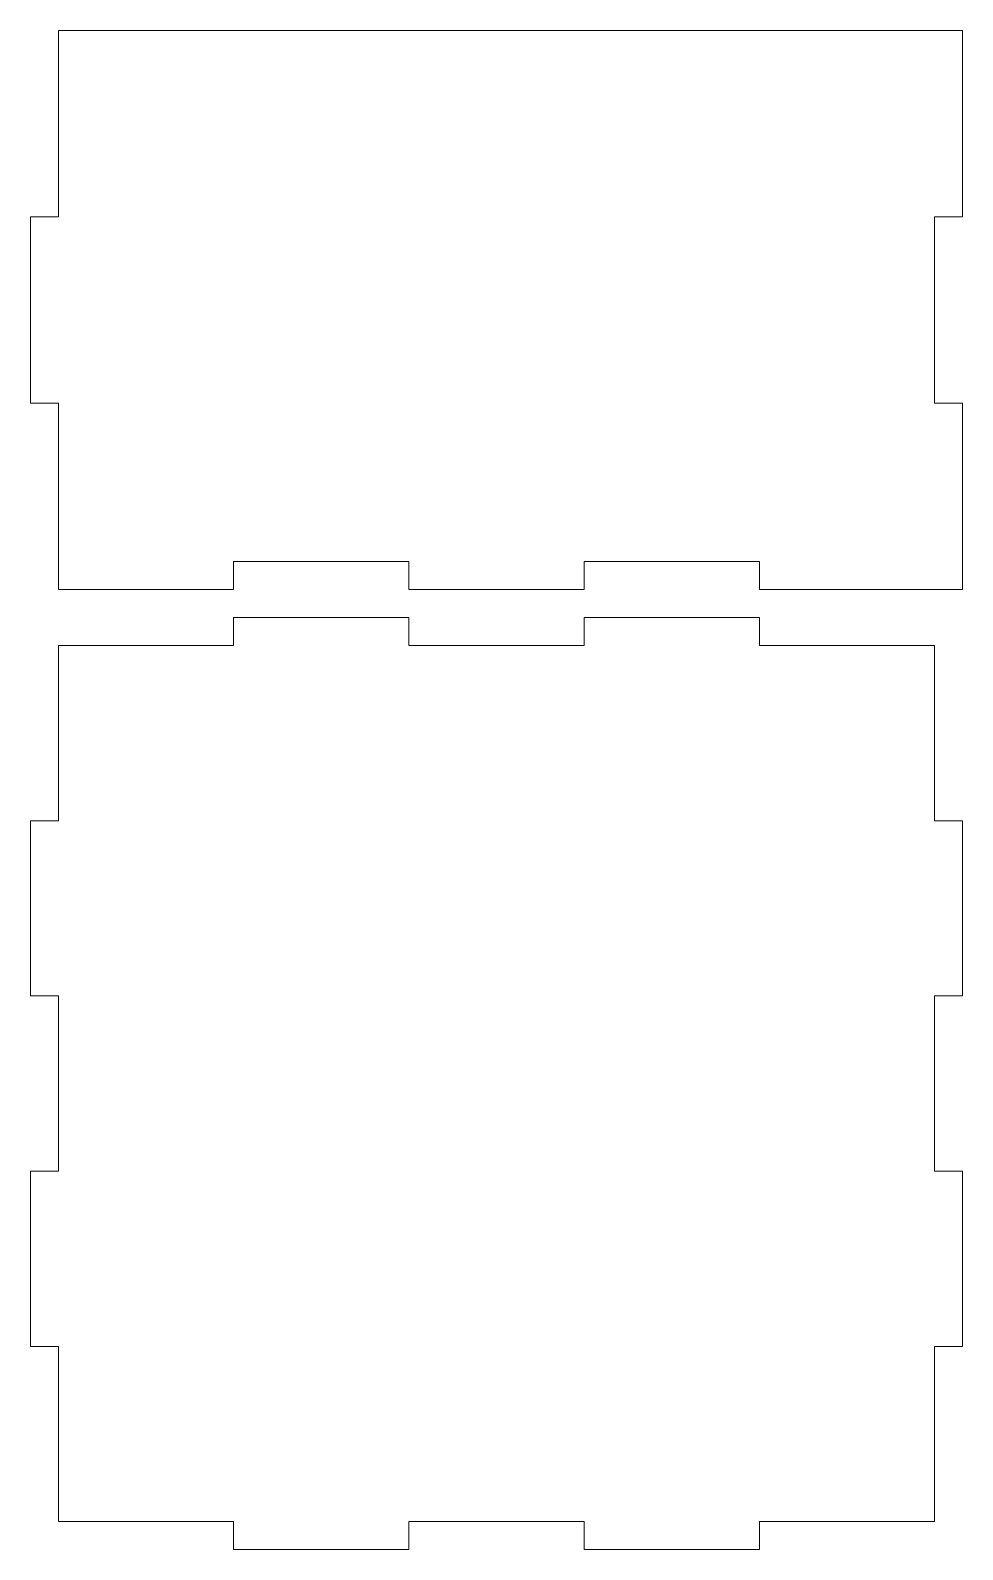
# Model space of a CAD drawing. Header units: centimetres. Extents: x -198 to 198, y -41 to 41.
# Drawn here: x -197.58 to -187.58, y -25.37 to -9.07 of the extents above; entities that cross this region are included whole.
import ezdxf

# ---------------------------------------------------------------- set-up
doc = ezdxf.new("R2010")
doc.units = ezdxf.units.CM
doc.header["$MEASUREMENT"] = 0
doc.layers.add('Camada 1', color=7, linetype='Continuous')

msp = doc.modelspace()

# ---------------------------------------------------------------- linework, layer by layer
at = {"layer": 'Camada 1', "color": 250, "lineweight": 9}
for points, knots in [([(-187.57542, -15.06808), (-187.57542, -15.06808), (-187.57542, -13.06808), (-187.57542, -13.06808), (-187.57542, -13.06808), (-187.57542, -13.06808), (-187.87542, -13.06808), (-187.87542, -13.06808), (-187.87542, -13.06808), (-187.87542, -13.06808), (-187.87542, -11.06808), (-187.87542, -11.06808), (-187.87542, -11.06808), (-187.87542, -11.06808), (-187.57542, -11.06808), (-187.57542, -11.06808), (-187.57542, -11.06808), (-187.57542, -11.06808), (-187.57542, -9.06808), (-187.57542, -9.06808), (-187.57542, -9.06808), (-187.57542, -9.06808), (-197.27542, -9.06808), (-197.27542, -9.06808), (-197.27542, -9.06808), (-197.27542, -9.06808), (-197.27542, -11.06808), (-197.27542, -11.06808), (-197.27542, -11.06808), (-197.27542, -11.06808), (-197.57542, -11.06808), (-197.57542, -11.06808), (-197.57542, -11.06808), (-197.57542, -11.06808), (-197.57542, -13.06808), (-197.57542, -13.06808), (-197.57542, -13.06808), (-197.57542, -13.06808), (-197.27542, -13.06808), (-197.27542, -13.06808), (-197.27542, -13.06808), (-197.27542, -13.06808), (-197.27542, -15.06808), (-197.27542, -15.06808), (-197.27542, -15.06808), (-197.27542, -15.06808), (-195.39542, -15.06808), (-195.39542, -15.06808), (-195.39542, -15.06808), (-195.39542, -15.06808), (-195.39542, -14.76808), (-195.39542, -14.76808), (-195.39542, -14.76808), (-195.39542, -14.76808), (-193.51542, -14.76808), (-193.51542, -14.76808), (-193.51542, -14.76808), (-193.51542, -14.76808), (-193.51542, -15.06808), (-193.51542, -15.06808), (-193.51542, -15.06808), (-193.51542, -15.06808), (-191.63542, -15.06808), (-191.63542, -15.06808), (-191.63542, -15.06808), (-191.63542, -15.06808), (-191.63542, -14.76808), (-191.63542, -14.76808), (-191.63542, -14.76808), (-191.63542, -14.76808), (-189.75542, -14.76808), (-189.75542, -14.76808), (-189.75542, -14.76808), (-189.75542, -14.76808), (-189.75542, -15.06808), (-189.75542, -15.06808), (-189.75542, -15.06808), (-189.75542, -15.06808), (-187.57542, -15.06808), (-187.57542, -15.06808)], [0, 0, 0, 0, 0.04761905, 0.04761905, 0.04761905, 0.04761905, 0.0952381, 0.0952381, 0.0952381, 0.0952381, 0.14285714, 0.14285714, 0.14285714, 0.14285714, 0.19047619, 0.19047619, 0.19047619, 0.19047619, 0.23809524, 0.23809524, 0.23809524, 0.23809524, 0.28571429, 0.28571429, 0.28571429, 0.28571429, 0.33333333, 0.33333333, 0.33333333, 0.33333333, 0.38095238, 0.38095238, 0.38095238, 0.38095238, 0.42857143, 0.42857143, 0.42857143, 0.42857143, 0.47619048, 0.47619048, 0.47619048, 0.47619048, 0.52380952, 0.52380952, 0.52380952, 0.52380952, 0.57142857, 0.57142857, 0.57142857, 0.57142857, 0.61904762, 0.61904762, 0.61904762, 0.61904762, 0.66666667, 0.66666667, 0.66666667, 0.66666667, 0.71428571, 0.71428571, 0.71428571, 0.71428571, 0.76190476, 0.76190476, 0.76190476, 0.76190476, 0.80952381, 0.80952381, 0.80952381, 0.80952381, 0.85714286, 0.85714286, 0.85714286, 0.85714286, 0.9047619, 0.9047619, 0.9047619, 0.9047619, 1, 1, 1, 1]), ([(-193.51542, -25.06808), (-193.51542, -25.06808), (-191.63542, -25.06808), (-191.63542, -25.06808), (-191.63542, -25.06808), (-191.63542, -25.06808), (-191.63542, -25.36808), (-191.63542, -25.36808), (-191.63542, -25.36808), (-191.63542, -25.36808), (-189.75542, -25.36808), (-189.75542, -25.36808), (-189.75542, -25.36808), (-189.75542, -25.36808), (-189.75542, -25.06808), (-189.75542, -25.06808), (-189.75542, -25.06808), (-189.75542, -25.06808), (-187.87542, -25.06808), (-187.87542, -25.06808), (-187.87542, -25.06808), (-187.87542, -25.06808), (-187.87542, -23.18808), (-187.87542, -23.18808), (-187.87542, -23.18808), (-187.87542, -23.18808), (-187.57542, -23.18808), (-187.57542, -23.18808), (-187.57542, -23.18808), (-187.57542, -23.18808), (-187.57542, -21.30808), (-187.57542, -21.30808), (-187.57542, -21.30808), (-187.57542, -21.30808), (-187.87542, -21.30808), (-187.87542, -21.30808), (-187.87542, -21.30808), (-187.87542, -21.30808), (-187.87542, -19.42808), (-187.87542, -19.42808), (-187.87542, -19.42808), (-187.87542, -19.42808), (-187.57542, -19.42808), (-187.57542, -19.42808), (-187.57542, -19.42808), (-187.57542, -19.42808), (-187.57542, -17.54808), (-187.57542, -17.54808), (-187.57542, -17.54808), (-187.57542, -17.54808), (-187.87542, -17.54808), (-187.87542, -17.54808), (-187.87542, -17.54808), (-187.87542, -17.54808), (-187.87542, -15.66808), (-187.87542, -15.66808), (-187.87542, -15.66808), (-187.87542, -15.66808), (-189.75542, -15.66808), (-189.75542, -15.66808), (-189.75542, -15.66808), (-189.75542, -15.66808), (-189.75542, -15.36808), (-189.75542, -15.36808), (-189.75542, -15.36808), (-189.75542, -15.36808), (-191.63542, -15.36808), (-191.63542, -15.36808), (-191.63542, -15.36808), (-191.63542, -15.36808), (-191.63542, -15.66808), (-191.63542, -15.66808), (-191.63542, -15.66808), (-191.63542, -15.66808), (-193.51542, -15.66808), (-193.51542, -15.66808), (-193.51542, -15.66808), (-193.51542, -15.66808), (-193.51542, -15.36808), (-193.51542, -15.36808), (-193.51542, -15.36808), (-193.51542, -15.36808), (-195.39542, -15.36808), (-195.39542, -15.36808), (-195.39542, -15.36808), (-195.39542, -15.36808), (-195.39542, -15.66808), (-195.39542, -15.66808), (-195.39542, -15.66808), (-195.39542, -15.66808), (-197.27542, -15.66808), (-197.27542, -15.66808), (-197.27542, -15.66808), (-197.27542, -15.66808), (-197.27542, -17.54808), (-197.27542, -17.54808), (-197.27542, -17.54808), (-197.27542, -17.54808), (-197.57542, -17.54808), (-197.57542, -17.54808), (-197.57542, -17.54808), (-197.57542, -17.54808), (-197.57542, -19.42808), (-197.57542, -19.42808), (-197.57542, -19.42808), (-197.57542, -19.42808), (-197.27542, -19.42808), (-197.27542, -19.42808), (-197.27542, -19.42808), (-197.27542, -19.42808), (-197.27542, -21.30808), (-197.27542, -21.30808), (-197.27542, -21.30808), (-197.27542, -21.30808), (-197.57542, -21.30808), (-197.57542, -21.30808), (-197.57542, -21.30808), (-197.57542, -21.30808), (-197.57542, -23.18808), (-197.57542, -23.18808), (-197.57542, -23.18808), (-197.57542, -23.18808), (-197.27542, -23.18808), (-197.27542, -23.18808), (-197.27542, -23.18808), (-197.27542, -23.18808), (-197.27542, -25.06808), (-197.27542, -25.06808), (-197.27542, -25.06808), (-197.27542, -25.06808), (-195.39542, -25.06808), (-195.39542, -25.06808), (-195.39542, -25.06808), (-195.39542, -25.06808), (-195.39542, -25.36808), (-195.39542, -25.36808), (-195.39542, -25.36808), (-195.39542, -25.36808), (-193.51542, -25.36808), (-193.51542, -25.36808), (-193.51542, -25.36808), (-193.51542, -25.36808), (-193.51542, -25.06808), (-193.51542, -25.06808)], [0, 0, 0, 0, 0.02702703, 0.02702703, 0.02702703, 0.02702703, 0.05405405, 0.05405405, 0.05405405, 0.05405405, 0.08108108, 0.08108108, 0.08108108, 0.08108108, 0.10810811, 0.10810811, 0.10810811, 0.10810811, 0.13513514, 0.13513514, 0.13513514, 0.13513514, 0.16216216, 0.16216216, 0.16216216, 0.16216216, 0.18918919, 0.18918919, 0.18918919, 0.18918919, 0.21621622, 0.21621622, 0.21621622, 0.21621622, 0.24324324, 0.24324324, 0.24324324, 0.24324324, 0.27027027, 0.27027027, 0.27027027, 0.27027027, 0.2972973, 0.2972973, 0.2972973, 0.2972973, 0.32432432, 0.32432432, 0.32432432, 0.32432432, 0.35135135, 0.35135135, 0.35135135, 0.35135135, 0.37837838, 0.37837838, 0.37837838, 0.37837838, 0.40540541, 0.40540541, 0.40540541, 0.40540541, 0.43243243, 0.43243243, 0.43243243, 0.43243243, 0.45945946, 0.45945946, 0.45945946, 0.45945946, 0.48648649, 0.48648649, 0.48648649, 0.48648649, 0.51351351, 0.51351351, 0.51351351, 0.51351351, 0.54054054, 0.54054054, 0.54054054, 0.54054054, 0.56756757, 0.56756757, 0.56756757, 0.56756757, 0.59459459, 0.59459459, 0.59459459, 0.59459459, 0.62162162, 0.62162162, 0.62162162, 0.62162162, 0.64864865, 0.64864865, 0.64864865, 0.64864865, 0.67567568, 0.67567568, 0.67567568, 0.67567568, 0.7027027, 0.7027027, 0.7027027, 0.7027027, 0.72972973, 0.72972973, 0.72972973, 0.72972973, 0.75675676, 0.75675676, 0.75675676, 0.75675676, 0.78378378, 0.78378378, 0.78378378, 0.78378378, 0.81081081, 0.81081081, 0.81081081, 0.81081081, 0.83783784, 0.83783784, 0.83783784, 0.83783784, 0.86486486, 0.86486486, 0.86486486, 0.86486486, 0.89189189, 0.89189189, 0.89189189, 0.89189189, 0.91891892, 0.91891892, 0.91891892, 0.91891892, 0.94594595, 0.94594595, 0.94594595, 0.94594595, 1, 1, 1, 1])]:
    msp.add_open_spline(points, degree=3, knots=knots, dxfattribs=at)

doc.saveas('drawing.dxf')
